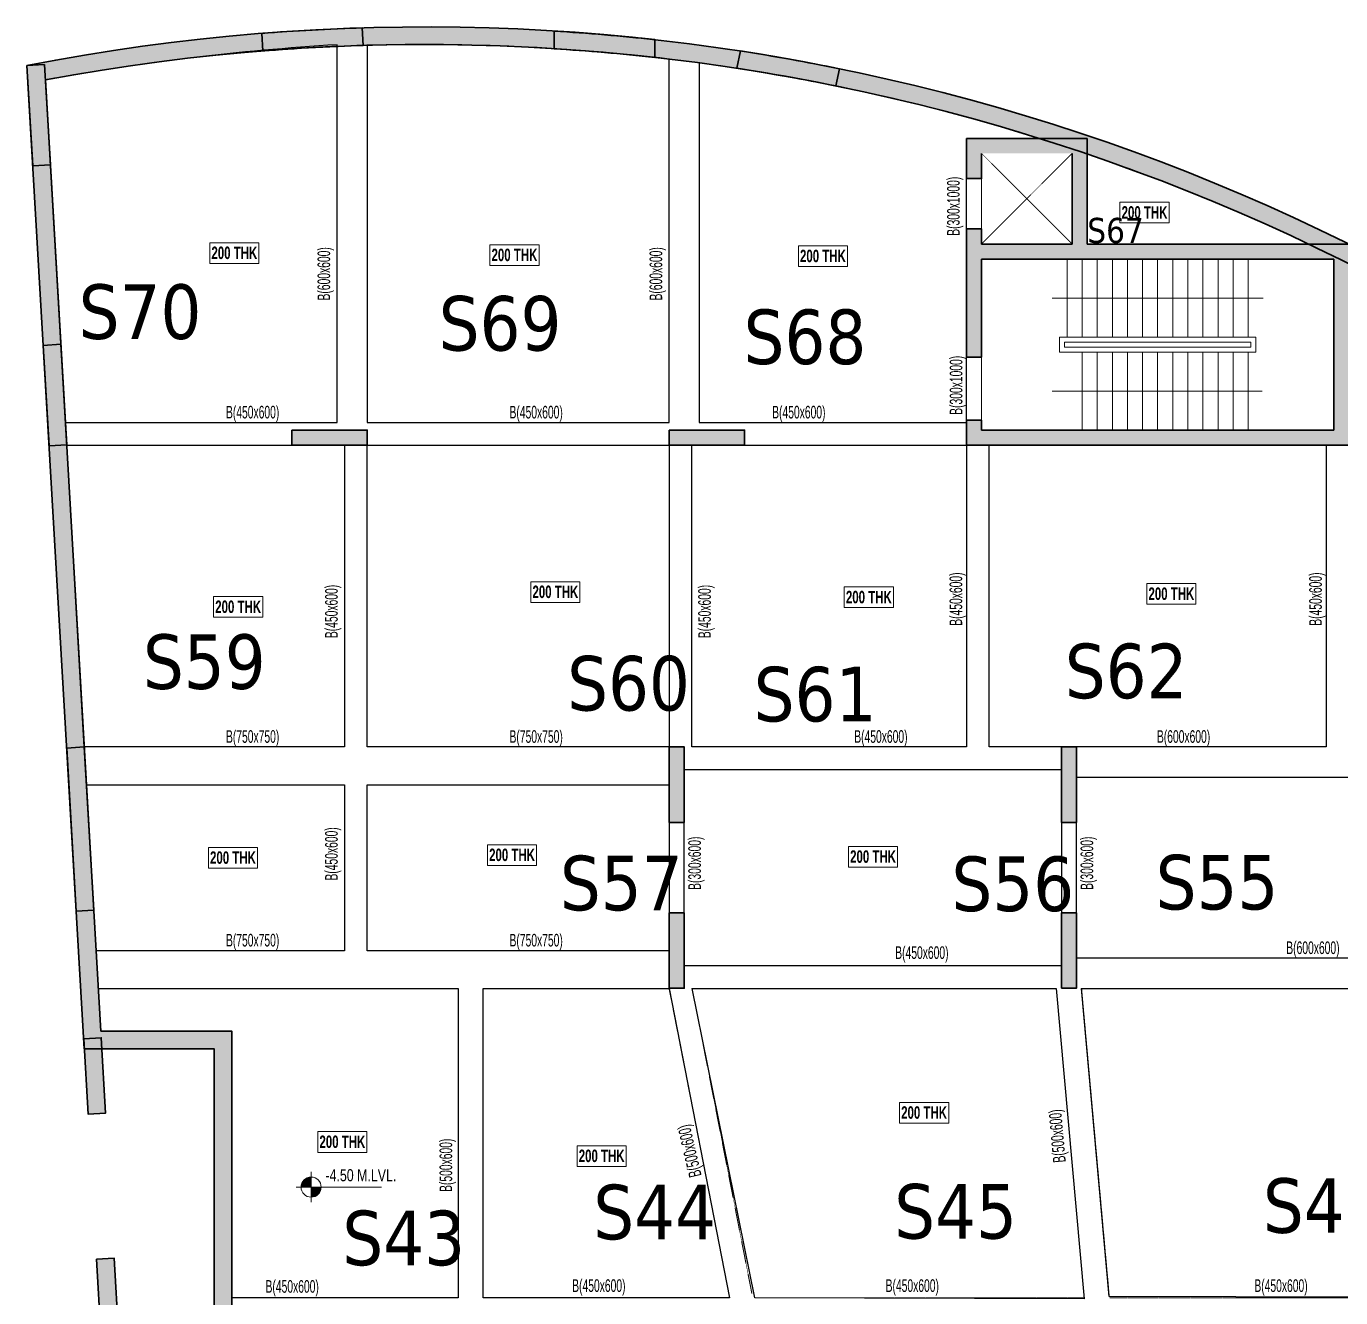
# Model space of a CAD drawing. Header units: millimetres. Extents: x -9 to 67274, y 2 to 62585.
# Drawn here: x -9 to 26125, y 35691 to 60972 of the extents above; entities that cross this region are included whole.
import ezdxf

# ---------------------------------------------------------------- set-up
doc = ezdxf.new("R2010")
doc.units = ezdxf.units.MM
doc.linetypes.add('HIDDEN', pattern=[0.375, 0.25, -0.125])
doc.linetypes.add('HIDDEN2', pattern=[0.1875, 0.125, -0.0625])
for name, color, linetype, lineweight in [('A-ANNO-DIMS', 8, 'Continuous', 15), ('A-DETL-MISC', 35, 'Continuous', 15), ('A-FLOR-IDEN', 11, 'Continuous', 9), ('A-HIDD-ABVE', 8, 'HIDDEN', 20), ('A-HIDD-BELW', 8, 'HIDDEN2', 20), ('G-____-____-DIMS', 7, 'Continuous', 9), ('S-BEAM', 7, 'Continuous', 18), ('S-BEAM-IDEN', 2, 'Continuous', 9), ('S-COL HATCH', 9, 'Continuous', 0), ('S-COLS', 5, 'Continuous', 35)]:
    doc.layers.add(name, color=color, linetype=linetype, lineweight=lineweight)
doc.layers.add('changes', color=7, linetype='Continuous')
doc.styles.add('Dim.s & Anno.(Misc.)', font='ARIALN.TTF')
doc.styles.add('Swis721 LtCn BT', font='swisscl.ttf', dxfattribs={"width": 0.9, "height": 233.3551617873649})
doc.styles.add('Swis721 LtCn BT_1', font='swisscl.ttf', dxfattribs={"height": 239.9999999999999})
doc.styles.add('Swis721 LtCn BT_B', font='', dxfattribs={"width": 0.9, "height": 246.9183359013865})
doc.styles.get('Swis721 LtCn BT_B').set_extended_font_data('Swis721 LtCn BT', bold=True)
doc.dimstyles.new('A-GFC-100', dxfattribs={"dimscale": 100, "dimtxt": 1.75, "dimasz": 1.5, "dimexe": 1.5, "dimexo": 0, "dimgap": 1, "dimtad": 1, "dimdsep": 46, "dimtxsty": 'Dim.s & Anno.(Misc.)', "dimblk": 'ARCHTICK', "dimcen": 0, "dimdle": 1.5, "dimclrd": 256, "dimclre": 8, "dimclrt": 6, "dimazin": 2, "dimtfac": 1, "dimtix": 1, "dimtmove": 2, "dimatfit": 3, "dimfxl": 1, "dimtolj": 1, "dimlwd": -1, "dimlwe": 9, "dimarcsym": 0})

# ---------------------------------------------------------------- blocks, each defined once
blk = doc.blocks.new('_ARCHTICK')
at = {"color": 0, "linetype": 'ByBlock', "const_width": 0.15}
blk.add_lwpolyline([(-0.5, -0.5), (0.5, 0.5)], dxfattribs=at)
blk = doc.blocks.new('A$C31bf04c8')
at = {"layer": 'S-COL HATCH', "transparency": 33554687}
h = blk.add_hatch(color=256, dxfattribs=at)
h.dxf.hatch_style = 1
edge = h.paths.add_edge_path()
edge.add_line((-12645.22190790623, -10575.19985628128), (46759.53647775203, -10575.19985628128))
edge.add_line((46759.53647775203, -10575.19985628128), (50154.77851886302, -10425.00601053238))
edge.add_line((50154.77851886302, -10425.00601053238), (50154.77851886302, 18362.28214049339))
edge.add_arc((65982.97857690603, 101150.6081447527), 84287.8332837242, 235.3318360843077, 259.1763076908551, ccw=False)
edge.add_arc((-8446.611141368747, 268.2098512127995), 41199.68046838963, 49.9961516128636, 101.0852321286915)
edge.add_line((-16368.03390341252, 40699.19712734222), (-15227.48269014805, 21150.0005850792))
edge.add_line((-15227.48269014805, 21150.0005850792), (-12645.22190790623, 21150.00058484077))
edge.add_line((-12645.22190790623, 21150.00058484077), (-12645.22190790623, -10575.19985628128))
edge = h.paths.add_edge_path(flags=16)
edge.add_line((-12295.22190838307, -10225.19985580444), (46751.79886502772, -10225.19985580444))
edge.add_line((46751.79886502772, -10225.19985580444), (49804.77851838618, -10090.14652299881))
edge.add_line((49804.77851838618, -10090.14652299881), (49804.77851838618, 18073.36296987534))
edge.add_arc((65982.9785742499, 101150.6081398986), 84637.83327854906, 235.3207608542366, 258.9803174311657, ccw=False)
edge.add_arc((-8446.611140910538, 268.2098531685769), 40849.68046623029, 49.97334944151059, 100.6567920093794)
edge.add_line((-16000.76089220494, 40413.33677697181), (-14897.30743341893, 21500.00058507919))
edge.add_line((-14897.30743341893, 21500.00058507919), (-12295.22190838307, 21500.00058460236))
edge.add_line((-12295.22190838307, 21500.00058460236), (-12295.22190838307, -10225.19985580444))
h = blk.add_hatch(color=256, dxfattribs=at)
h.dxf.hatch_style = 1
h.paths.add_polyline_path([(-9680.507208030673, 41099.25634849444), (-9699.67745225504, 41448.83023893833, 0.011850094801779), (-11696.67691299319, 41339.31694778055), (-11677.5066617839, 40989.74305733666, -0.0119492284188127)])
h = blk.add_hatch(color=256, dxfattribs=at)
h.dxf.hatch_style = 1
h.paths.add_polyline_path([(-3886.379517793655, 40862.68513311073), (-3886.37951593101, 41214.73544520885, 0.0118917816617123), (-5886.37951593101, 41382.61749047413), (-5886.37951593101, 41031.98205364495, -0.0119919745653029)])
h = blk.add_hatch(color=256, dxfattribs=at)
h.dxf.hatch_style = 1
h.paths.add_polyline_path([(-282.2607116214931, 40293.69900645315), (-212.526349119842, 40636.68168668821, 0.0118113912016586), (-2181.819570951164, 40988.96906228736), (-2251.632284607739, 40645.60098743066, -0.0119099033513172)])
h = blk.add_hatch(color=256, dxfattribs=at)
h.dxf.hatch_style = 1
h.paths.add_polyline_path([(-16018.62856588885, 40719.59102217108), (-16368.03440779075, 40699.20577195286), (-16251.54726236686, 38702.60096753762), (-15902.14142139628, 38722.9862177521)])
h = blk.add_hatch(color=256, dxfattribs=at)
h.dxf.hatch_style = 1
h.paths.add_polyline_path([(3425.353111915291, 39251.15887107328), (2314.552913472057, 39251.15887107328), (2314.552825734019, 38451.158669848), (2614.552662178874, 38451.158669848), (2614.552662178874, 38951.15887107328), (3425.353111915291, 38951.15887107328)], flags=17)
h.paths.add_polyline_path([(3725.35311191529, 39251.15887107328), (3425.353111915291, 39251.15887107328), (3425.353111915291, 38951.15887107328), (3725.35311191529, 38951.15887107328)], flags=17)
h.paths.add_polyline_path([(3763.891615465283, 39251.15887107328), (3725.35311191529, 39251.15887107328), (3725.35311191529, 38951.15887107328), (4414.552661702037, 38951.15887107328), (4414.552661702037, 37151.158669848), (2614.552662178874, 37151.158669848), (2614.552662178874, 37451.158669848), (2314.552741810679, 37451.158669848), (2314.552636906505, 34901.158669848), (2614.552661702037, 34901.158669848), (2614.552661702037, 36851.158669848), (9455.692081548274, 36851.158669848), (9455.692081548274, 37151.158669848), (9141.078686054794, 37151.158669848), (9136.835278585553, 37141.03068506718, 0.0001403111666475), (9115.549892831594, 37151.158669848), (4714.552661702037, 37151.158669848), (4714.552661702037, 39251.15887107328), (4610.311843480914, 39251.15887107328), (4539.36850810796, 38999.99560028687, 0.0048521537077584)])
h.paths.add_polyline_path([(9914.552662655711, 37151.158669848), (9455.692081548274, 37151.158669848), (9455.692081548274, 36851.158669848), (9614.552662178876, 36851.158669848), (9614.552662178876, 33451.15866960958), (9455.692081548274, 33451.15866960958), (9455.692081548274, 33151.15866960958), (9914.552662655711, 33151.15866960958)])
h.paths.add_polyline_path([(9455.692081548274, 33451.15866960958), (2614.552661702037, 33451.15866960958), (2614.552661702037, 33651.158669848), (2314.552662178874, 33651.158669848), (2314.552662178874, 33151.15866960958), (9455.692081548274, 33151.15866960958)])
h = blk.add_hatch(color=256, dxfattribs=at)
h.dxf.hatch_style = 1
h.paths.add_polyline_path([(-15694.00020724535, 35156.51154147834), (-16043.40604635328, 35136.12629126385), (-15926.91890232637, 33139.5214866139), (-15577.51306321844, 33159.90673683211)])
h = blk.add_hatch(color=256, dxfattribs=at)
h.dxf.hatch_style = 1
h.paths.add_polyline_path([(-11101.74020648375, 33451.15858155862), (-11101.74020555243, 33151.15858174488), (-9601.740205552429, 33151.15858663246), (-9601.740206483752, 33451.15858574584)])
h = blk.add_hatch(color=256, dxfattribs=at)
h.dxf.hatch_style = 1
h.paths.add_polyline_path([(-3599.794399350882, 33451.15860553831), (-3599.79439841956, 33151.1586064212), (-2099.794398419559, 33151.15860944986), (-2099.794399350882, 33451.15860949829)])
h = blk.add_hatch(color=256, dxfattribs=at)
h.dxf.hatch_style = 1
h.paths.add_polyline_path([(-15227.36483162269, 27149.97082721069), (-15576.77067259326, 27129.58557769284), (-15387.47906606272, 23885.10276979953), (-15038.07322509214, 23905.48802024871)])
h = blk.add_hatch(color=256, dxfattribs=at)
h.dxf.hatch_style = 1
h.paths.add_polyline_path([(-3599.794376533479, 25651.1652164869), (-3299.794378116728, 25651.16521741822), (-3299.794382307679, 27151.16521741822), (-3599.794380258769, 27151.1652164869)])
h = blk.add_hatch(color=256, dxfattribs=at)
h.dxf.hatch_style = 1
h.paths.add_polyline_path([(-3599.79426477477, 25651.16528400406), (-3299.794264495373, 25651.16528400406), (-3299.794264495373, 27151.16528400406), (-3599.79426477477, 27151.16528400406)])
h = blk.add_hatch(color=256, dxfattribs=at)
h.dxf.hatch_style = 1
h.paths.add_polyline_path([(4200.20562095195, 25651.16523743793), (4500.205622628331, 25651.16523836926), (4500.205618903041, 27151.16523836926), (4200.205616760999, 27151.16523743793)])
h = blk.add_hatch(color=256, dxfattribs=at)
h.dxf.hatch_style = 1
h.paths.add_polyline_path([(4200.205734573304, 25651.16528400406), (4500.205732524395, 25651.16528400406), (4500.205732524395, 27151.16528400406), (4200.205734573304, 27151.16528400406)])
h = blk.add_hatch(color=256, dxfattribs=at)
h.dxf.hatch_style = 1
h.paths.add_polyline_path([(-3599.794370945544, 22351.17455201596), (-3299.794368803502, 22351.17455294728), (-3299.794372994453, 23851.17455294728), (-3599.794374670834, 23851.17455201596)])
h = blk.add_hatch(color=256, dxfattribs=at)
h.dxf.hatch_style = 1
h.paths.add_polyline_path([(-3599.794266171754, 22351.17461953685), (-3299.794266358019, 22351.17461953685), (-3299.794266358019, 23851.17461953685), (-3599.794266171754, 23851.17461953685)])
h = blk.add_hatch(color=256, dxfattribs=at)
h.dxf.hatch_style = 1
h.paths.add_polyline_path([(4200.205630265176, 22351.17457297072), (4500.205628681928, 22351.17457390204), (4500.20562588796, 23851.17457390204), (4200.205626074224, 23851.17457297072)])
h = blk.add_hatch(color=256, dxfattribs=at)
h.dxf.hatch_style = 1
h.paths.add_polyline_path([(4200.205732710659, 22351.17461953685), (4500.205731127411, 22351.17461953685), (4500.205731127411, 23851.17461953685), (4200.205732710659, 23851.17461953685)])
h = blk.add_hatch(color=256, dxfattribs=at)
h.dxf.hatch_style = 1
h.paths.add_polyline_path([(-15238.98340471461, 21348.21740726382), (-15151.61804983765, 19850.76380383596), (-14802.21220747009, 19871.14905335381), (-14889.57756374404, 21368.60265678167)])
h = blk.add_hatch(color=256, dxfattribs=at)
h.dxf.hatch_style = 1
h.paths.add_polyline_path([(-14983.31658997014, 16966.0548682101), (-14895.95123509317, 15468.60126477852), (-14546.54539365694, 15488.98651429638), (-14633.91074899956, 16986.44011772796)])
at = {"layer": 'S-COLS'}
for p, q in [((4714.552661702037, 39251.15887107328, 5.387693649e-07), (2314.552913472057, 39251.15887107328, 3.290228189e-07)), ((4714.552661702037, 37151.158669848, 2.090836027e-07), (4714.552661702037, 39251.15887107328, 5.387693649e-07)), ((4414.552661702037, 37151.158669848, 2.090836027e-07), (4414.552661702037, 38951.15887107328, 5.387693649e-07)), ((4414.552661702037, 37151.158669848, 2.090836027e-07), (2614.552662178874, 37151.158669848)), ((9914.552662655711, 37151.158669848), (4714.552661702037, 37151.158669848, 2.090836027e-07)), ((2614.552661702037, 36851.158669848), (9614.552662178876, 36851.158669848)), ((2614.552661702037, 34901.158669848), (2614.552661702037, 36851.158669848)), ((9614.552662178876, 36851.158669848), (9614.552662178876, 33451.15866960958)), ((2314.552662178874, 34901.158669848), (2614.552661702037, 34901.158669848)), ((2314.552662178874, 33651.158669848), (2314.552662178874, 33151.15866960958)), ((2614.552661702037, 33651.158669848), (2314.552662178874, 33651.158669848)), ((2614.552661702037, 33451.15866960958), (2614.552661702037, 33651.158669848)), ((9614.552662178876, 33451.15866960958), (2614.552661702037, 33451.15866960958)), ((2314.552662178874, 33151.15866960958), (9914.552662655711, 33151.15866960958))]:
    blk.add_line(p, q, dxfattribs=at)
at = {"layer": 'S-COLS', "elevation": -6.406737e-10}
blk.add_lwpolyline([(-12645.22190790623, -10575.19985628128), (46759.53647775203, -10575.19985628128), (50154.77851886302, -10425.00601053238), (50154.77851886302, 18362.28214049339, -0.104418166803797), (18038.15277118236, 31827.21730065346, 0.2266855225477514), (-16368.03390341252, 40699.19712734222), (-15227.48269014805, 21150.0005850792), (-12645.22190790623, 21150.00058484077)], format="xyb", close=True, dxfattribs=at)
at = {"layer": 'S-COLS'}
for points, elevation in [([(-9699.67745225504, 41448.83023893833, 0.011850094801779), (-11696.67691299319, 41339.31694778055), (-11677.5066617839, 40989.74305733666, -0.0119492284188127), (-9680.507208030673, 41099.25634849444), (-9699.67745225504, 41448.83023893833)], -4.87149e-10), ([(-5886.379504289478, 41382.61748977377, -0.0118917815926114), (-3886.37951593101, 41214.73544520885), (-3886.379517793655, 40862.68513311073, 0.0119919745653029), (-5886.37951593101, 41031.98205364495), (-5886.37951593101, 41382.61749024317)], -6.406737e-10), ([(-282.2607115395367, 40293.69900684804), (-212.526349119842, 40636.68168668821, 0.0118113912016587), (-2181.819570951164, 40988.96906228736), (-2251.632284607739, 40645.60098743066, -0.0119099032839088), (-282.2607227154076, 40293.69900871068)], -4.87149e-10)]:
    blk.add_lwpolyline(points, format="xyb", dxfattribs=dict(at, elevation=elevation))
blk.add_lwpolyline([(-12295.22190838307, -10225.19985580444), (46751.79886502772, -10225.19985580444), (49804.77851838618, -10090.14652299881), (49804.77851838618, 18073.36296987534, -0.1036025941680122), (17825.60995406657, 31548.66370105744, 0.2248253873117498), (-16000.76089220494, 40413.33677697181), (-14897.30743341893, 21500.00058507919), (-12295.22190838307, 21500.00058460236)], format="xyb", close=True, dxfattribs=at)
for points, elevation in [([(-16368.03440779075, 40699.20577195286), (-16018.62856588885, 40719.59102217108), (-15902.14142139628, 38722.9862177521), (-16251.54726236686, 38702.60096753762)], -4.87149e-10), ([(-16043.40604635328, 35136.12629126385), (-15694.00020724535, 35156.51154147834), (-15577.51306321844, 33159.90673683211), (-15926.91890232637, 33139.5214866139)], -4.87149e-10), ([(-11101.74020648375, 33451.15858155862), (-11101.74020555243, 33151.15858174488), (-9601.740205552429, 33151.15858663246), (-9601.740206483752, 33451.15858574584)], -4.87149e-10), ([(-3599.794399350882, 33451.15860553831), (-3599.79439841956, 33151.1586064212), (-2099.794398419559, 33151.15860944986), (-2099.794399350882, 33451.15860949829)], -4.87149e-10), ([(-15576.77067259326, 27129.58557769284), (-15227.36483162269, 27149.97082721069), (-15038.07322509214, 23905.48802024871), (-15387.47906606272, 23885.10276979953)], -4.083295e-10), ([(-3599.794376533479, 25651.1652164869), (-3299.794378116728, 25651.16521741822), (-3299.794382307679, 27151.16521741822), (-3599.794380258769, 27151.1652164869)], -4.87149e-10), ([(-3599.79426477477, 25651.16528400406), (-3299.794264495373, 25651.16528400406), (-3299.794264495373, 27151.16528400406), (-3599.79426477477, 27151.16528400406)], -4.87149e-10), ([(4200.20562095195, 25651.16523743793), (4500.205622628331, 25651.16523836926), (4500.205618903041, 27151.16523836926), (4200.205616760999, 27151.16523743793)], -4.87149e-10), ([(4200.205734573304, 25651.16528400406), (4500.205732524395, 25651.16528400406), (4500.205732524395, 27151.16528400406), (4200.205734573304, 27151.16528400406)], -4.87149e-10), ([(-3599.794370945544, 22351.17455201596), (-3299.794368803502, 22351.17455294728), (-3299.794372994453, 23851.17455294728), (-3599.794374670834, 23851.17455201596)], -4.87149e-10), ([(-3599.794266171754, 22351.17461953685), (-3299.794266358019, 22351.17461953685), (-3299.794266358019, 23851.17461953685), (-3599.794266171754, 23851.17461953685)], -4.87149e-10), ([(4200.205630265176, 22351.17457297072), (4500.205628681928, 22351.17457390204), (4500.20562588796, 23851.17457390204), (4200.205626074224, 23851.17457297072)], -4.87149e-10), ([(4200.205732710659, 22351.17461953685), (4500.205731127411, 22351.17461953685), (4500.205731127411, 23851.17461953685), (4200.205732710659, 23851.17461953685)], -4.87149e-10), ([(-15238.98340471461, 21348.21740726382), (-14889.57756374404, 21368.60265678167), (-14802.21220747009, 19871.14905335381), (-15151.61804983765, 19850.76380383596)], -4.87149e-10), ([(-14983.31658997014, 16966.0548682101), (-14633.91074899956, 16986.44011772796), (-14546.54539365694, 15488.98651429638), (-14895.95123509317, 15468.60126477852)], -4.87149e-10)]:
    blk.add_lwpolyline(points, close=True, dxfattribs=dict(at, elevation=elevation))
at = {"layer": 'S-COLS', "elevation": -6.629432e-10}
for points in [[(2614.552662178874, 38951.15887107328), (2614.552662178874, 38451.158669848), (2314.552825734019, 38451.158669848), (2314.552913472057, 39251.15887107328)], [(2614.552662178874, 37151.158669848), (2614.552662178874, 37451.158669848), (2314.552741810679, 37451.158669848), (2314.552636906505, 34901.15870751813)]]:
    blk.add_lwpolyline(points, dxfattribs=at)
blk = doc.blocks.new('Spot Elevations - M_Spot Elevation - Target Filled-23738-FIRST FLOOR  FRAMING PLAN _NTA_')
at = {"layer": 'G-____-____-DIMS'}
h = blk.add_hatch(color=256, dxfattribs=at)
edge = h.paths.add_edge_path(flags=0)
edge.add_line((1.6e-15, 0), (-1.999999999999998, 0))
edge.add_arc((-2.6e-15, 1.9e-15), 1.999999999999994, 90.00000000000023, 180.0000000000001, ccw=False)
edge.add_line((1.6e-15, 1.999999999999998), (1.6e-15, 0))
h = blk.add_hatch(color=256, dxfattribs=at)
edge = h.paths.add_edge_path(flags=0)
edge.add_line((1.6e-15, 0), (2.000000000000003, 0))
edge.add_arc((9e-15, -5.8e-15), 1.999999999999992, 269.9999999999993, 359.99999999999983, ccw=False)
edge.add_line((1.6e-15, -1.999999999999999), (1.6e-15, 0))
for p, q in [((1.9e-15, -2.999999999999999), (1.9e-15, 2.999999999999999)), ((-2.999999999999997, 0), (14, 0))]:
    blk.add_line(p, q, dxfattribs=at)
blk.add_circle((1.6e-15, 0), 2.000000000000001, dxfattribs=at)
blk = doc.blocks.new('A$Cf8d4ec59')
at = {"layer": 'A-DETL-MISC'}
for p, q in [((-5300.000001907349, -5.0067901611e-06), (-5300.000001907349, -1550.005597352982)), ((-5000.000005722046, -5.0067901611e-06), (-5000.000005722046, -1550.005597352982)), ((-4700.000005722046, -5.0067901611e-06), (-4700.000005722046, -1550.005597352982)), ((-4400.000001907349, -5.0067901611e-06), (-4400.000001907349, -1550.005597352982)), ((-4100.000001907349, -5.0067901611e-06), (-4100.000001907349, -1550.005597352982)), ((-3800.000001907349, -5.0067901611e-06), (-3800.000001907349, -1550.005597352982)), ((-3500.000005722046, -5.0067901611e-06), (-3500.000005722046, -1550.005597352982)), ((-3200.000005722046, -5.0067901611e-06), (-3200.000005722046, -1550.005597352982)), ((-2900.000001907349, -5.0067901611e-06), (-2900.000001907349, -1550.005597352982)), ((-2600.000001907349, -5.0067901611e-06), (-2600.000001907349, -1550.005597352982)), ((-2300.000001907349, -5.0067901611e-06), (-2300.000001907349, -1549.994012117386)), ((-2000.000005722046, -5.0067901611e-06), (-2000.000005722046, -1549.994012117386)), ((-1700.000005722046, -5.0067901611e-06), (-1700.000005722046, -1549.994012117386)), ((-5000.000005722046, -3400.00000500679), (-5000.000005722046, -1850.005112886429)), ((-4700.000005722046, -3400.00000500679), (-4700.000005722046, -1850.004632234573)), ((-4400.000001907349, -3400.00000500679), (-4400.000001907349, -1850.00414776802)), ((-4100.000001907349, -3400.00000500679), (-4100.000001907349, -1850.003667116165)), ((-3800.000001907349, -3400.00000500679), (-3800.000001907349, -1850.003182649612)), ((-3500.000005722046, -3400.00000500679), (-3500.000005722046, -1850.002698183059)), ((-3200.000005722046, -3400.00000500679), (-3200.000005722046, -1850.002217531204)), ((-2900.000001907349, -3400.00000500679), (-2900.000001907349, -1850.001733064651)), ((-2600.000001907349, -3400.00000500679), (-2600.000001907349, -1850.001252412796)), ((-2300.000001907349, -3400.00000500679), (-2300.000001907349, -1850.000771760941)), ((-2000.000005722046, -3400.00000500679), (-2000.000005722046, -1850.000287294388)), ((-1700.000005722046, -3400.00000500679), (-1700.000005722046, -1850.000287294388))]:
    blk.add_line(p, q, dxfattribs=at)
for points in [[(-1550.000001907348, -1549.999802827835), (-1550.000001907348, -1849.999806642532), (-5450.000005722046, -1850.005597352981), (-5450.000005722046, -1550.005597352982)], [(-1650.000001907348, -1649.999943971634), (-1650.000001907348, -1749.999940156936), (-5350.000001907349, -1750.00546002388), (-5350.000001907349, -1650.00546002388)]]:
    blk.add_lwpolyline(points, close=True, dxfattribs=at)
at = {"layer": 'A-ANNO-DIMS', "ltscale": 500}
for points in [[(-1400.000001907348, -775.0005238056183), (-5600.001485824584, -774.9584209918976)], [(-5599.998933792114, -2624.961293458939), (-1424.103029251098, -2625.000146150589)]]:
    blk.add_leader(points, dimstyle='A-GFC-100', override={"dimasz": 0.002, "dimtad": 0, "dimfxl": 0.18, "dimarcsym": 1}, dxfattribs=at)

msp = doc.modelspace()

# ---------------------------------------------------------------- linework, layer by layer
at = {"layer": 'A-FLOR-IDEN', "color": 8, "flags": 128}
for points, elevation in [([(22713.62510673575, 57472.62736780547), (22713.62510673575, 57060.80197098085), (21736.12510673575, 57060.80197098085), (21736.12510673575, 57472.62736780547)], -7.376485e-10), ([(22713.62510673575, 57472.62736780547), (22713.62510673575, 57060.80197098085), (21736.12510673575, 57060.80197098085), (21736.12510673575, 57472.62736780547)], -7.376485e-10), ([(4616.625106735751, 56669.12736780548), (4616.625106735751, 56257.30197098085), (3639.125106735752, 56257.30197098085), (3639.125106735752, 56669.12736780548)], -7.376485e-10), ([(4616.625106735751, 56669.12736780548), (4616.625106735751, 56257.30197098085), (3639.125106735752, 56257.30197098085), (3639.125106735752, 56669.12736780548)], -7.376485e-10), ([(10185.62510673575, 56628.12736780548), (10185.62510673575, 56216.30197098085), (9208.125106735752, 56216.30197098085), (9208.125106735752, 56628.12736780548)], -7.376485e-10), ([(10185.62510673575, 56628.12736780548), (10185.62510673575, 56216.30197098085), (9208.125106735752, 56216.30197098085), (9208.125106735752, 56628.12736780548)], -7.376485e-10), ([(16319.12510673575, 56607.12736780547), (16319.12510673575, 56195.30197098085), (15341.62510673575, 56195.30197098085), (15341.62510673575, 56607.12736780547)], -7.376485e-10), ([(16319.12510673575, 56607.12736780547), (16319.12510673575, 56195.30197098085), (15341.62510673575, 56195.30197098085), (15341.62510673575, 56607.12736780547)], -7.376485e-10), ([(10999.62510673575, 49928.62736780548), (10999.62510673575, 49516.80197098085), (10022.12510673575, 49516.80197098085), (10022.12510673575, 49928.62736780548)], -7.376485e-10), ([(10999.62510673575, 49928.62736780548), (10999.62510673575, 49516.80197098085), (10022.12510673575, 49516.80197098085), (10022.12510673575, 49928.62736780548)], -7.376485e-10), ([(17232.12510673575, 49824.12736780547), (17232.12510673575, 49412.30197098085), (16254.62510673575, 49412.30197098085), (16254.62510673575, 49824.12736780547)], -7.376485e-10), ([(17232.12510673575, 49824.12736780547), (17232.12510673575, 49412.30197098085), (16254.62510673575, 49412.30197098085), (16254.62510673575, 49824.12736780547)], -7.376485e-10), ([(23247.62510673575, 49891.25648074948), (23247.62510673575, 49479.43108392485), (22270.12510673575, 49479.43108392485), (22270.12510673575, 49891.25648074948)], -7.376485e-10), ([(23247.62510673575, 49891.25648074948), (23247.62510673575, 49479.43108392485), (22270.12510673575, 49479.43108392485), (22270.12510673575, 49891.25648074948)], -7.376485e-10), ([(4692.125106735751, 49631.62736780548), (4692.125106735751, 49219.80197098084), (3714.625106735752, 49219.80197098084), (3714.625106735752, 49631.62736780548)], -7.376485e-10), ([(4692.125106735751, 49631.62736780548), (4692.125106735751, 49219.80197098084), (3714.625106735752, 49219.80197098084), (3714.625106735752, 49631.62736780548)], -7.376485e-10), ([(10137.62510673575, 44698.62736780547), (10137.62510673575, 44286.80197098085), (9160.125106735753, 44286.80197098085), (9160.125106735753, 44698.62736780547)], -7.376485e-10), ([(10137.62510673575, 44698.62736780547), (10137.62510673575, 44286.80197098085), (9160.125106735753, 44286.80197098085), (9160.125106735753, 44698.62736780547)], -7.376485e-10), ([(4588.879375307486, 44644.26861851269), (4588.879375307486, 44232.44322168805), (3611.379375307486, 44232.44322168805), (3611.379375307486, 44644.26861851269)], -9.668247e-10), ([(4588.879375307486, 44644.26861851269), (4588.879375307486, 44232.44322168805), (3611.379375307486, 44232.44322168805), (3611.379375307486, 44644.26861851269)], -9.668247e-10), ([(17315.62510673575, 44664.62736780548), (17315.62510673575, 44252.80197098085), (16338.12510673575, 44252.80197098085), (16338.12510673575, 44664.62736780548)], -7.376485e-10), ([(17315.62510673575, 44664.62736780548), (17315.62510673575, 44252.80197098085), (16338.12510673575, 44252.80197098085), (16338.12510673575, 44664.62736780548)], -7.376485e-10), ([(18330.62510673575, 39575.12736780548), (18330.62510673575, 39163.30197098085), (17353.12510673575, 39163.30197098085), (17353.12510673575, 39575.12736780548)], -7.376485e-10), ([(18330.62510673575, 39575.12736780548), (18330.62510673575, 39163.30197098085), (17353.12510673575, 39163.30197098085), (17353.12510673575, 39575.12736780548)], -7.376485e-10), ([(6764.125106735751, 38993.62736780548), (6764.125106735751, 38581.80197098085), (5786.625106735751, 38581.80197098085), (5786.625106735751, 38993.62736780548)], -7.376485e-10), ([(6764.125106735751, 38993.62736780548), (6764.125106735751, 38581.80197098085), (5786.625106735751, 38581.80197098085), (5786.625106735751, 38993.62736780548)], -7.376485e-10), ([(11919.62510673575, 38713.62736780548), (11919.62510673575, 38301.80197098085), (10942.12510673575, 38301.80197098085), (10942.12510673575, 38713.62736780548)], -7.376485e-10), ([(11919.62510673575, 38713.62736780548), (11919.62510673575, 38301.80197098085), (10942.12510673575, 38301.80197098085), (10942.12510673575, 38713.62736780548)], -7.376485e-10)]:
    msp.add_lwpolyline(points, close=True, dxfattribs=dict(at, elevation=elevation))
at = {"layer": 'A-HIDD-ABVE', "linetype": 'HIDDEN'}
for p, q in [((18985.873714334, 58442.95679043212, -2.1382402e-09), (20785.87371614449, 56642.95658691951, -2.1382402e-09)), ((18985.87371662132, 56642.95658691951, -2.1382399e-09), (20785.87371385716, 58442.95678585746, 5.372940675e-07))]:
    msp.add_line(p, q, dxfattribs=at)
at = {"layer": 'changes', "color": 1, "elevation": -1.3217722e-09}
msp.add_lwpolyline([(768.1324472861742, 53091.7868176324), (6169.162092088387, 53091.7868176324), (6169.162092095838, 60604.63642480575, 0.0300701122860705), (370.5601622375107, 59905.13469404334)], format="xyb", close=True, dxfattribs=at)
at = {"layer": 'changes', "color": 1}
for points, elevation in [([(6769.162092095837, 60593.3410094639), (6769.162092095837, 53091.78681762868), (12771.52665556095, 53091.7868176324), (12771.5266555535, 60321.13154187777, 0.036169489621368), (6769.162092095837, 60593.3410094639)], -1.4752969e-09), ([(13371.5266555535, 60244.92572152594), (13371.5266555535, 53091.78668086209), (18685.87371662132, 53091.78668086209), (18685.87396791451, 58742.95678814479), (20132.33376343422, 58742.95678814479, 0.0423938838534149), (13371.5266555535, 60244.92572152594)], -1.9624459e-09), ([(21085.87371614449, 58431.44634645411), (21085.87371614449, 56642.95658691951), (25484.45025271051, 56642.95658691951, 0.0290174923371402), (21085.87371614449, 58431.44634645411)], -1.4752969e-09)]:
    msp.add_lwpolyline(points, format="xyb", dxfattribs=dict(at, elevation=elevation))
for points, elevation in [([(793.9632570581888, 52641.7868176324), (6319.580848886296, 52641.78678633252), (6319.580848886296, 46641.79342874118), (1144.441915644929, 46641.79342874118)], -1.3217722e-09), ([(6769.580848886296, 52642.95650370398), (12771.52665603034, 52642.95650370398), (12771.52665603034, 46642.96320107558), (6769.580848886296, 46642.96320107558)], -1.9624459e-09), ([(13221.52665603034, 52641.7868130801), (18685.87371689699, 52641.7868130801), (18685.87371689699, 46641.79342873746), (13221.52665603034, 46641.79342873746)], -2.0378303e-09), ([(19135.87371662132, 52641.78680138641), (25835.87371737384, 52641.78680138641), (25835.87371737384, 46641.79342873746), (19135.87371662132, 46641.79342873746)], -2.1382402e-09), ([(13071.52667339019, 46191.79342874118), (20571.10789897911, 46191.79342874118), (20571.10789897911, 42291.80276425162), (13071.52667339019, 42291.80276425162)], -1.9624459e-09), ([(20871.53126228474, 46041.79342873746), (29696.5266785311, 46041.79342873746), (29696.5266785311, 42441.80276425907), (20871.53126228474, 42441.80276425907)], -1.2648999e-09), ([(6769.580848901198, 45891.79342873745), (12771.10789669178, 45891.79342873745), (12771.10789669178, 42591.80276425906), (6769.580848901198, 42591.80276425906)], -1.3614778e-09), ([(8575.675250894055, 41841.80276425906), (8575.675250886605, 35691.80084984356), (4076.099146059379, 35691.80084984356), (4076.099146059379, 40991.79850167387), (1474.013621023521, 40991.79850215071), (1424.062551094816, 41841.80276425906)], -1.1683645e-09), ([(9075.675250894055, 41841.80276425906), (12771.52678826324, 41841.80276426279), (13975.68141126506, 35691.80084951946), (9075.675250886605, 35691.80085000748)], -1.1683645e-09), ([(13230.07140877716, 41841.80276425906), (20470.61965505652, 41841.80276425906), (21026.67403761171, 35669.37190901095), (14475.68141019963, 35691.80084951946)], -1.3476416e-09), ([(20972.64446192853, 41841.80276425906), (29686.35487599544, 41841.80276425906), (31590.14425445966, 35691.79351472834), (21524.65739736579, 35714.23362332189)], -1.9637106e-09)]:
    msp.add_lwpolyline(points, close=True, dxfattribs=dict(at, elevation=elevation))
at = {"layer": 'changes', "color": 1, "elevation": -1.3997021e-09}
msp.add_lwpolyline([(1188.198876372204, 45891.79342873373), (6319.580848901198, 45891.79342874118), (6319.580848886296, 42591.80276426279), (1380.305591075346, 42591.80276425534), (1188.198876372204, 45891.79342873373)], dxfattribs=at)
at = {"layer": 'S-BEAM', "linetype": 'HIDDEN'}
for p, q in [((6169.162092088387, 53091.78681762868, -1.3217722e-09), (6169.162092095838, 60604.63642480575, -1.3217722e-09)), ((6769.162092095837, 53091.78681762868, -1.3217722e-09), (6769.162092095837, 60610.70196327546, -1.3217722e-09)), ((12771.52665556095, 53091.7868176324, -1.9624459e-09), (12771.5266555535, 60321.13154187777, -1.9624459e-09)), ((13371.5266555535, 53091.78671167397, -1.9624459e-09), (13371.5266555535, 60244.92572152594, -1.9624459e-09)), ((18685.87390244625, 57941.78681630993, -2.1382402e-09), (18685.87373900287, 56941.78681630992, -2.1382402e-09)), ((18685.87371385716, 54391.78681612366, -2.1382402e-09), (18685.87373900287, 53141.78681612366, -2.1382402e-09)), ((768.1324472861742, 53091.7868176324, -1.3217722e-09), (6169.162092088387, 53091.78681762868, -1.3217722e-09)), ((6769.162092095837, 53091.78681762868, -1.3217722e-09), (12771.5266555535, 53091.78681763612, -1.3217722e-09)), ((13371.5266555535, 53091.78668086209, -1.3217722e-09), (18685.87371662132, 53091.7868813684, -1.3217722e-09)), ((793.9632570581888, 52641.7868176324, -1.3217722e-09), (12771.53113115452, 52641.78674978369, -2.2917649e-09)), ((6319.580848886296, 46641.79342874118, -1.9624459e-09), (6319.580848886296, 52642.95650370398, -1.9624459e-09)), ((6769.580848886296, 46642.96311636248, -1.9624459e-09), (6769.580848886296, 52642.95650370398, -1.9624459e-09)), ((12771.10789480679, 52641.78682878219, -1.2544718e-09), (18685.87371662132, 52641.78680137151, -2.1382402e-09)), ((12771.52665603034, 46641.7934257386, -2.0378303e-09), (12771.52665603034, 52641.7868130801, -2.0378303e-09)), ((13221.52665602289, 46641.7934257386, -2.0378303e-09), (13221.52665603034, 52641.7868130801, -2.0378303e-09)), ((18685.87371689699, 46641.79341408962, -2.0612505e-09), (18685.87371662132, 52641.78680137151, -2.1382402e-09)), ((19135.873716897, 46641.79341408962, -2.0612505e-09), (19135.87371662132, 52641.78680138641, -2.1382402e-09)), ((25835.87371737384, 46641.79341408962, -2.0612505e-09), (25835.87371709816, 52641.78680137151, -2.1382402e-09)), ((1144.441915644929, 46641.79342874118, -1.3366376e-09), (6319.580848886296, 46641.79342873746, -1.3105484e-09)), ((6769.157615928576, 46641.79342874118, -1.3066516e-09), (13071.5266721385, 46641.79342874863, -1.2730529e-09)), ((13221.52665602289, 46641.79342873746, -1.2722532e-09), (18685.87371689699, 46641.79342873746, -1.2431222e-09)), ((19135.873716897, 46641.79342874118, -1.2407232e-09), (20496.52667839699, 46641.79342874118, -1.2334694e-09)), ((20946.52667839699, 46641.79342874118, -1.2310704e-09), (25835.87371738128, 46641.79342873746, -1.2050047e-09)), ((13071.53126458697, 46191.79342874118, -1.3183185e-09), (20571.10789897911, 46191.79342874118, -1.2669573e-09)), ((20871.53126228474, 46041.79342873746, -1.2648999e-09), (29696.52667837463, 46041.79342873746, -1.2044614e-09)), ((1188.198876372204, 45891.79342873373, -1.3997021e-09), (6319.580848901198, 45891.79342874118, -1.3645596e-09)), ((6319.580848886296, 42591.80276426279, -1.9624459e-09), (6319.580848893747, 45892.96311635503, -1.9624459e-09)), ((6769.580848886296, 42592.97245188409, -1.9624459e-09), (6769.580848901198, 45892.96311635875, -1.9624459e-09)), ((6769.580848901198, 45891.79342873745, -1.3614778e-09), (12771.10789669178, 45891.79342873373, -1.320376e-09)), ((12771.53115165852, 45141.7933599388, -2.2917649e-09), (12771.52668147407, 43341.80269545668, -1.0896189e-09)), ((13071.53115165852, 45141.79261490308, -2.2917649e-09), (13071.52668147407, 43341.80195042097, -1.0896189e-09)), ((20571.53115070485, 45141.79338091963, -3.1645919e-09), (20571.5266805204, 43341.80271643751, -1.9624459e-09)), ((20871.53115070485, 45141.79263588392, -3.1645919e-09), (20871.5266805204, 43341.80197140181, -1.9624459e-09)), ((1380.305591075346, 42591.80276425534), (6319.580848886296, 42591.80276426279, -1.1142181e-09)), ((6769.162092095837, 42591.80276426279, -1.1095947e-09), (12771.10789669178, 42591.80276425906, -1.2853889e-09)), ((13071.10789516441, 42591.80276425906, -1.2941758e-09), (13071.53115817778, 42591.80276425906, -1.2941882e-09)), ((20871.53126085423, 42441.80276426279, -1.0715922e-09), (29696.5266785311, 42441.80276425907, -1.3300366e-09)), ((20571.10789897911, 42291.80276425162, -1.132626e-09), (13071.53126272432, 42291.80276425906, -1.3522851e-09)), ((1424.062551094816, 41841.80276425906), (8575.675250894055, 41841.80276426279, -1.1683645e-09)), ((8575.675250886605, 35691.80084984356, -1.4334344e-09), (8575.675250894055, 41841.80276425906, -1.1683645e-09)), ((9075.675250886605, 41841.80276426279, -1.1815448e-09), (12771.52678826324, 41841.80276426279, -1.2912591e-09)), ((9075.675250886605, 35691.80084984356, -1.4334344e-09), (9075.675250894055, 41841.80276425906, -1.1683645e-09)), ((13975.68141126506, 35691.80084951946, -1.5541164e-09), (12771.52678827069, 41841.80276425906, -2.0378303e-09)), ((14417.29601308577, 35778.26785745451, -1.5541164e-09), (13229.8423706653, 41842.97253497669, -2.0311215e-09)), ((20470.61965505652, 41841.80276425906, -1.1355692e-09), (13230.07140877716, 41841.80276425906, -1.3476416e-09)), ((20470.61965505652, 41841.80276425906, -1.9613066e-09), (21026.67403761171, 35669.37190901095, -2.2920672e-09)), ((20972.53908105813, 41842.97253497669, -1.9636479e-09), (21524.65739736579, 35714.23362332189, -2.2920672e-09)), ((20972.64446192853, 41841.80276425906, -1.0745492e-09), (29686.35487599544, 41841.80276425906, -1.9126436e-09)), ((4076.099146059379, 35691.80084984356, -1.2433121e-09), (8575.675250886605, 35691.80084984729, -1.4645188e-09)), ((9075.675250901506, 35691.80085000748, -1.5541164e-09), (13975.68140972279, 35691.80084951946, -1.5541164e-09)), ((14475.68141019963, 35691.80084951946, -1.5541164e-09), (21025.65306080006, 35691.80084950456, -2.2920672e-09)), ((28075.65002477788, 35691.80084951946, -1.5541164e-09), (21525.67837417744, 35691.80084950456, -2.2920672e-09))]:
    msp.add_line(p, q, dxfattribs=at)
at = {"layer": 'S-BEAM'}
for p, q in [((18985.87371385716, 57941.78681630993, -2.1382402e-09), (18985.87373900287, 56941.7868223449, -2.1382402e-09)), ((18985.87371385716, 54391.78682215863, -2.1382402e-09), (18985.87373900287, 53141.78682215863, -2.1382402e-09))]:
    msp.add_line(p, q, dxfattribs=at)
at = {"layer": 'S-BEAM', "ltscale": 250000}
msp.add_line((13071.10789562635, 46641.79342874118, -1.2730551e-09), (13071.53114736698, 46641.79342874118, -1.2730529e-09), dxfattribs=at)

# ---------------------------------------------------------------- block references
at = {"layer": 'A-HIDD-BELW', "color": 3}
msp.add_blockref('A$C31bf04c8', (16371.32105444245, 19491.79791707152, -1.4752969e-09), dxfattribs=at)
at = {"layer": 'G-____-____-DIMS', "xscale": 99.99999999999991, "yscale": 99.99999999999991, "zscale": 99.99999999999991}
msp.add_blockref('Spot Elevations - M_Spot Elevation - Target Filled-23738-FIRST FLOOR  FRAMING PLAN _NTA_', (5654.347240998075, 37891.13024544322), dxfattribs=at)
at = {"layer": 'S-BEAM-IDEN'}
msp.add_blockref('A$Cf8d4ec59', (25985.87819507592, 56341.7868214471, -2.0594207e-09), dxfattribs=at)

# ---------------------------------------------------------------- texts
at = {"layer": 'A-FLOR-IDEN', "color": 1, "char_height": 246.9183359013865, "width": 1154.999999999998, "attachment_point": 2, "line_spacing_factor": 0.9642671421142559, "style": 'Swis721 LtCn BT_B'}
for insert in [(22224.87510673575, 57394.58538624623), (22224.87510673575, 57394.58538624623), (4127.875106735752, 56591.08538624623), (4127.875106735752, 56591.08538624623), (9696.875106735753, 56550.08538624623), (9696.875106735753, 56550.08538624623), (15830.37510673575, 56529.08538624623), (15830.37510673575, 56529.08538624623), (10510.87510673575, 49850.58538624623), (10510.87510673575, 49850.58538624623), (16743.37510673575, 49746.08538624623), (16743.37510673575, 49746.08538624623), (22758.87510673575, 49813.21449919024), (22758.87510673575, 49813.21449919024), (4203.375106735751, 49553.58538624623), (4203.375106735751, 49553.58538624623), (4100.129375307486, 44566.22663695344), (4100.129375307486, 44566.22663695344), (9648.875106735752, 44620.58538624622), (9648.875106735752, 44620.58538624622), (16826.87510673575, 44586.58538624623), (16826.87510673575, 44586.58538624623), (17841.87510673575, 39497.08538624623), (17841.87510673575, 39497.08538624623), (6275.375106735752, 38915.58538624623), (6275.375106735752, 38915.58538624623), (11430.87510673575, 38635.58538624623), (11430.87510673575, 38635.58538624623)]:
    msp.add_mtext('200 THK', dxfattribs=dict(at, insert=insert))
at = {"layer": 'changes', "attachment_point": 1, "style": 'Dim.s & Anno.(Misc.)'}
for s, insert, char_height in [('{\\fTahoma|b0|i0|c0|p34;S67}', (21085.87371614449, 57162.76854125016, 2.072055129e-07), 500), ('{\\fTahoma|b0|i0|c0|p34;S70}', (1033.450800261126, 55840.87732082584), 1084.700944309864), ('{\\fTahoma|b0|i0|c0|p34;S69}', (8191.439788161442, 55609.22116632366), 1084.700944309864), ('{\\fTahoma|b0|i0|c0|p34;S68}', (14253.58962414287, 55340.9891418291), 1084.700944309864), ('{\\fTahoma|b0|i0|c0|p34;S59}', (2310.841207406149, 48881.57737970703), 1084.700944309864), ('{\\fTahoma|b0|i0|c0|p34;S62}', (20639.79121836893, 48696.92041013741), 1084.700944309864), ('{\\fTahoma|b0|i0|c0|p34;S60}', (10745.19221964352, 48452.17451129087), 1084.700944309864), ('{\\fTahoma|b0|i0|c0|p34;S61}', (14454.20765235893, 48235.87052607887), 1084.700944309864), ('{\\fTahoma|b0|i0|c0|p34;S57}', (10601.21862777196, 44479.76030695417), 1084.700944309864), ('{\\fTahoma|b0|i0|c0|p34;S56}', (18385.52053445451, 44464.48893855491), 1084.700944309864), ('{\\fTahoma|b0|i0|c0|p34;S55}', (22446.60420814775, 44497.05169763022), 1084.700944309864), ('{\\fTahoma|b0|i0|c0|p34;S44}', (11264.58112145833, 37937.98550327474), 1084.700944309864), ('{\\fTahoma|b0|i0|c0|p34;S45}', (17248.101364507, 37952.2199269084), 1084.700944309864), ('{\\fTahoma|b0|i0|c0|p34;S46}', (24578.74748612814, 38066.58012130463), 1084.700944309864), ('{\\fTahoma|b0|i0|c0|p34;S43}', (6275.618221669123, 37422.30075008401), 1084.700944309864)]:
    msp.add_mtext_dynamic_manual_height_columns(s, width=6038.663796383888, gutter_width=5423.504721549321, heights=[1159.321710586588], dxfattribs=dict(at, insert=insert, char_height=char_height))
at = {"layer": 'G-____-____-DIMS', "insert": (5939.730301632211, 38246.74029285812), "char_height": 239.9999999999999, "width": 1683.880654475457, "attachment_point": 1, "line_spacing_factor": 0.970125592708619, "style": 'Swis721 LtCn BT_1'}
msp.add_mtext('-4.50 M.LVL.', dxfattribs=at)
at = {"layer": 'S-BEAM-IDEN', "style": 'Swis721 LtCn BT', "width": 0.8}
for s, rotation, p in [('B(300x1000)', 90.00000000000031, (18548.75269532077, 56806.83510968441, -2.1347187e-09)), ('B(600x600)', 90.00000000000031, (6032.041060982868, 55519.95824046784, -1.3182507e-09)), ('B(600x600)', 90.00000000000031, (12634.40562444799, 55519.95824047157, -1.9589244e-09)), ('B(300x1000)', 90.00000000000031, (18602.54039077334, 53246.65516561249, -2.1382402e-09)), ('B(450x600)', 359.9999999999997, (3961.352919957266, 53175.12015095704, -1.2352354e-09)), ('B(450x600)', 359.9999999999997, (9598.998823552058, 53175.12015095704, -1.2352354e-09)), ('B(450x600)', 359.9999999999997, (14821.46926251672, 53175.12015095704, -1.2352354e-09)), ('B(450x600)', 90.00000000000031, (18599.0404942321, 49052.54582399853, -2.1945465e-09)), ('B(450x600)', 90.00000000000031, (25749.04049470894, 49052.54582399853, -2.1945465e-09)), ('B(450x600)', 90.00000000000031, (6182.459817780778, 48806.61724653819, -1.9589244e-09)), ('B(450x600)', 90.00000000000031, (13601.1802235531, 48805.44755891689, -1.1424565e-09)), ('B(750x750)', 359.9999999999997, (3961.352919964717, 46725.12676207327, -1.1952639e-09)), ('B(750x750)', 359.9999999999997, (9598.998823552058, 46725.12676207327, -1.1952639e-09)), ('B(450x600)', 359.9999999999997, (16453.23798817269, 46725.12676207327, -1.196983e-09)), ('B(600x600)', 359.9999999999997, (22471.1987062382, 46725.12676206955, -1.2691783e-09)), ('B(450x600)', 90.00000000000031, (6182.459817780778, 43985.81605296188, -1.9589244e-09)), ('B(300x600)', 90.00000000000031, (13403.7780684369, 43800.1184022797, -1.1728497e-09)), ('B(300x600)', 90.00000000000031, (21203.77806748323, 43800.11842326053, -2.0456768e-09)), ('B(750x750)', 359.9999999999997, (3961.352919964717, 42675.13609759488)), ('B(750x750)', 359.9999999999997, (9598.99882355951, 42675.13609759488)), ('B(450x600)', 359.9999999999997, (17268.22997902207, 42427.81806617581, -1.2386793e-09)), ('B(600x600)', 359.9999999999997, (25043.1987062382, 42525.13609758743, -1.2386793e-09)), ('B(500x600)', 95.07955632983261, (20659.713195576, 38388.4795147402, -2.184262e-09)), ('B(500x600)', 103.0639541273866, (13419.66160296522, 38119.9715129582, -1.4468473e-09)), ('B(500x600)', 89.99999999999969, (8458.142039640472, 37794.44826453158, -1.0316989e-09)), ('B(450x600)', 359.9999999999997, (4748.158201708124, 35790.89197862872, -1.3852876e-09))]:
    msp.add_text(s, height=250, rotation=rotation, dxfattribs=at).set_placement(p)
for p in [(10845.30407465867, 35806.77098774517, -1.5534522e-09), (17077.39031964414, 35806.77098774517, -1.5534522e-09), (24408.69833277784, 35806.77098774517, -1.5534522e-09)]:
    msp.add_text('B(450x600)', height=250, dxfattribs=at).set_placement(p)

doc.saveas('drawing.dxf')
